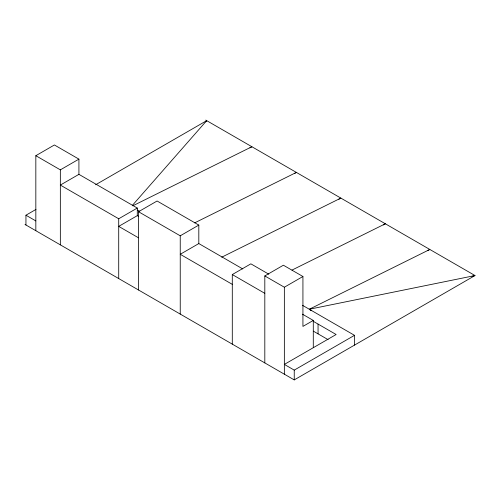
<?xml version="1.0" encoding="UTF-8"?>
<svg xmlns="http://www.w3.org/2000/svg" width="500" height="500" viewBox="0 0 500 500"><rect width="100%" height="100%" fill="white"/><g stroke="black" fill="none" stroke-linecap="round" stroke-linejoin="round"><path stroke-width="0.75" d="M205.731 121.869L206.694 120.644L95.619 184.769M132.406 205.35L206.694 120.644M35.831 230.706L35.831 155.7L54.406 144.975L78.919 159.131L78.919 174.35L137.287 208.05L137.287 215.656L118.713 226.381L138.525 237.819M35.831 155.7L60.344 169.856L78.919 159.131M78.919 174.35L60.344 185.075L118.713 218.769L137.287 208.05M25.944 225L25.944 215.212L35.981 209.419M138.525 289.994L138.525 211.725L157.094 201.006L198.812 225.087L198.812 243.569L242.756 268.938M249.862 147.894L251.881 146.731L132.775 205.825M138.525 211.725L180.238 235.812L198.812 225.087M294.344 173.575L296.363 172.413L194.669 222.869M198.812 243.569L180.238 254.294L232.294 284.35M338.825 199.256L340.85 198.094L221.737 257.188M232.294 344.137L232.294 274.562L250.869 263.837L268.788 274.188M264.812 362.912L264.812 275.944L283.387 265.219L302.931 276.5L302.931 326.406L313.288 320.431L313.288 347.706M383.312 224.944L385.331 223.775L291.994 270.087M264.812 275.944L284.356 287.225L302.931 276.5M427.794 250.625L429.812 249.456L309.312 309.244L311.144 310.7M313.369 321.369L336.131 334.513L284.356 364.406L294.244 370.119L354.5 335.331L354.5 345.119M25 224.456L294.244 379.9L475 275.544L205.756 120.1M471.987 276.337L475 275.544L309.312 309.244M137.444 210.019L139.469 211.188M302.569 305.35L354.5 335.331M137.287 215.656L138.606 216.419M302.506 314.206L313.288 320.431M232.294 274.562L264.812 293.337M313.369 331.156L328.1 339.656M25.944 215.212L35.831 220.925M318.056 324.075L318.056 333.862M294.244 370.119L294.244 379.9M284.356 287.225L284.356 374.194M180.238 235.812L180.238 314.081M118.713 218.769L118.713 278.556M60.344 169.856L60.344 244.862"/></g></svg>
